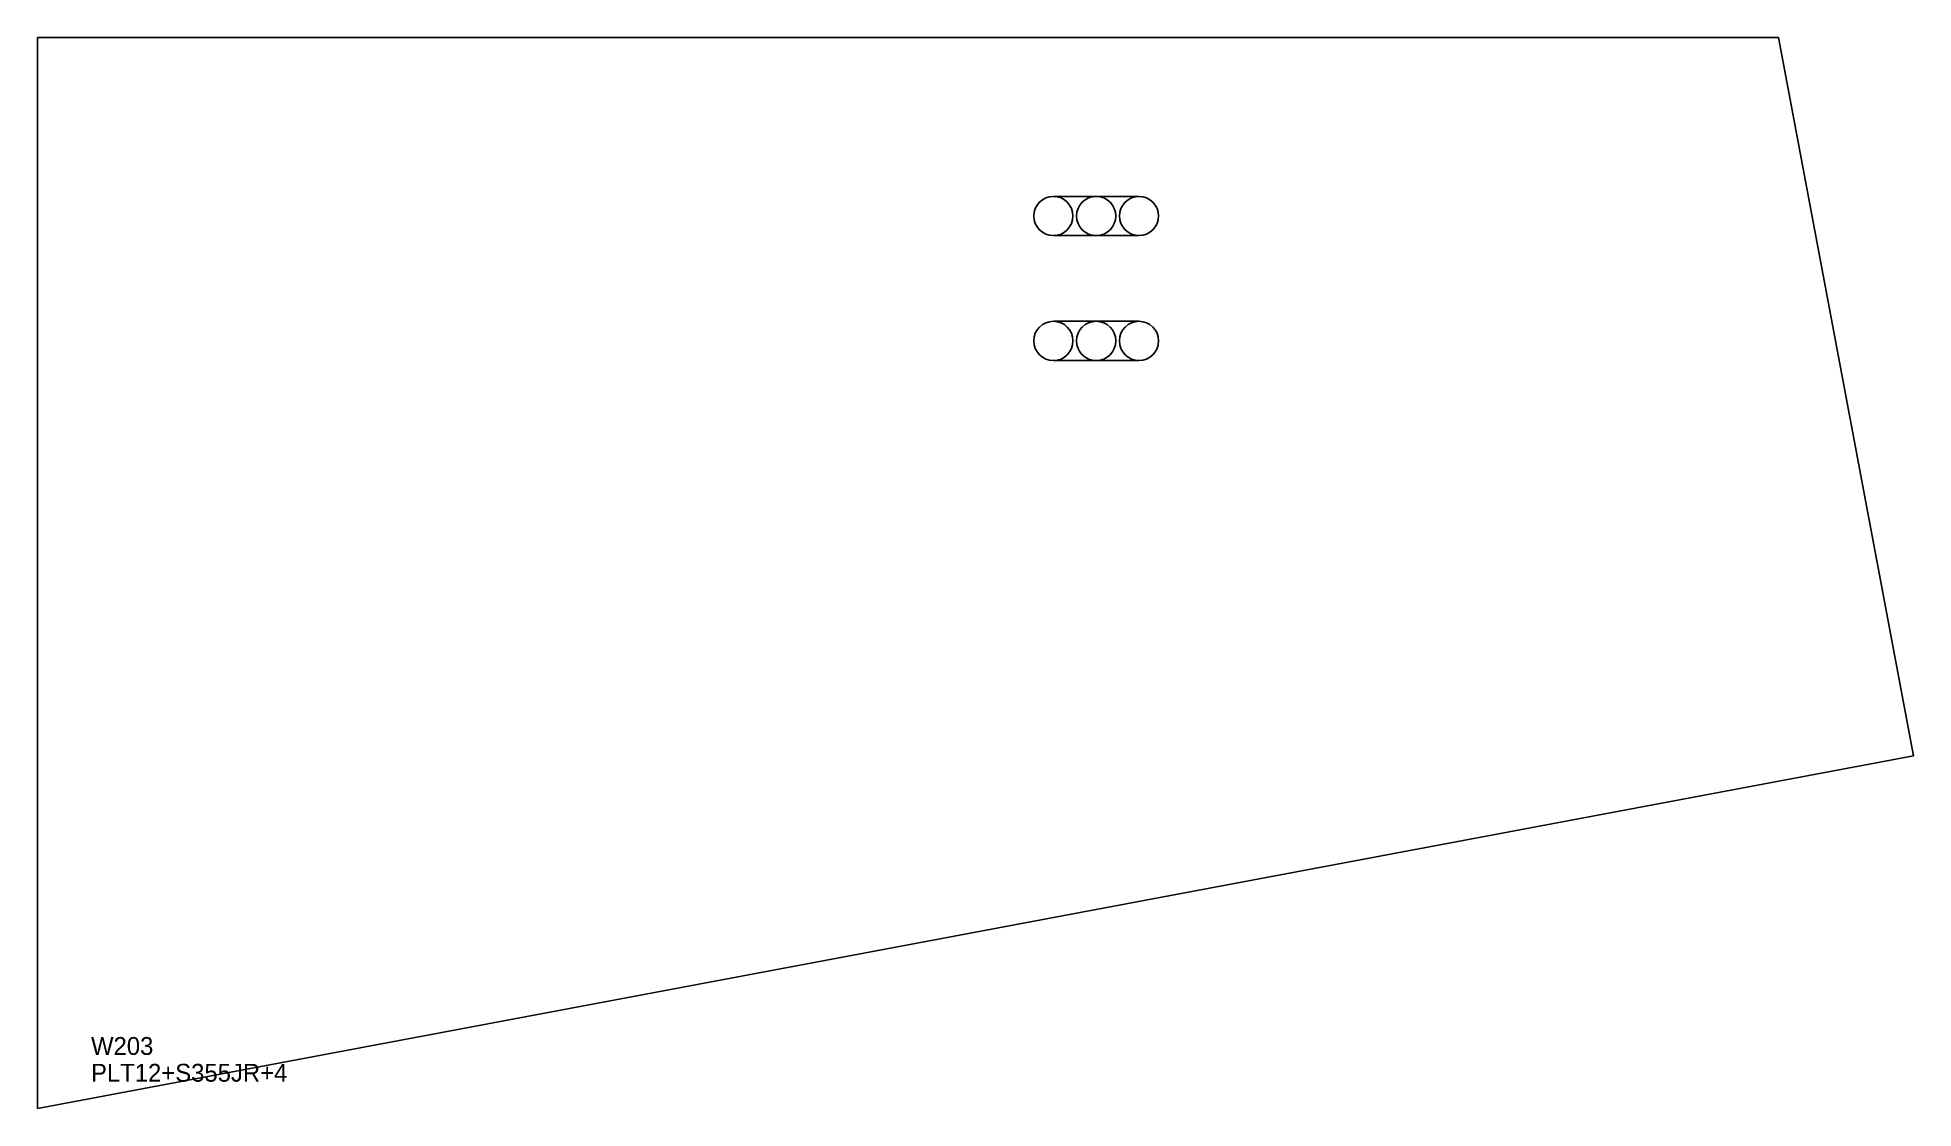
# Model space of a CAD drawing. Extents: x 0 to 1052, y 0 to 600.
import ezdxf

# ---------------------------------------------------------------- set-up
doc = ezdxf.new("R2010")
doc.units = 0
for name, color, linetype in [('22', 7, 'CONTINUOUS'), ('CUT', 7, 'CONTINUOUS'), ('LAYOUT', 4, 'CONTINUOUS'), ('SCRIBE', 3, 'CONTINUOUS'), ('TEXT', 7, 'CONTINUOUS')]:
    doc.layers.add(name, color=color, linetype=linetype)

msp = doc.modelspace()

# ---------------------------------------------------------------- linework, layer by layer
at = {"layer": '22', "color": 7, "linetype": 'CONTINUOUS'}
for centre, radius in [((569.46, 500.02), 11), ((593.46, 500.02), 11), ((617.46, 500.02), 11), ((569.46, 430.02), 11), ((593.46, 430.02), 11), ((617.46, 430.02), 11), ((0, 0), 0), ((0, 0), 0)]:
    msp.add_circle(centre, radius, dxfattribs=at)
at = {"layer": 'CUT', "color": 7, "linetype": 'CONTINUOUS'}
msp.add_lwpolyline([(0, 0), (0, 600), (976.02, 600), (1051.62, 197.5)], close=True, dxfattribs=at)
at = {"layer": 'LAYOUT', "color": 4, "linetype": 'CONTINUOUS'}
for points in [[(569.46, 489.02, -1), (569.46, 511.02), (617.46, 511.02, -1), (617.46, 489.02)], [(569.46, 419.02, -1), (569.46, 441.02), (617.46, 441.02, -1), (617.46, 419.02)]]:
    msp.add_lwpolyline(points, format="xyb", close=True, dxfattribs=at)

# ---------------------------------------------------------------- texts
at = {"layer": 'SCRIBE', "color": 3}
msp.add_text('W203', height=10, dxfattribs=at).set_placement((30, 30))
at = {"layer": 'TEXT', "color": 7}
msp.add_text('PLT12+S355JR+4', height=10, dxfattribs=at).set_placement((30, 15))

doc.saveas('drawing.dxf')
